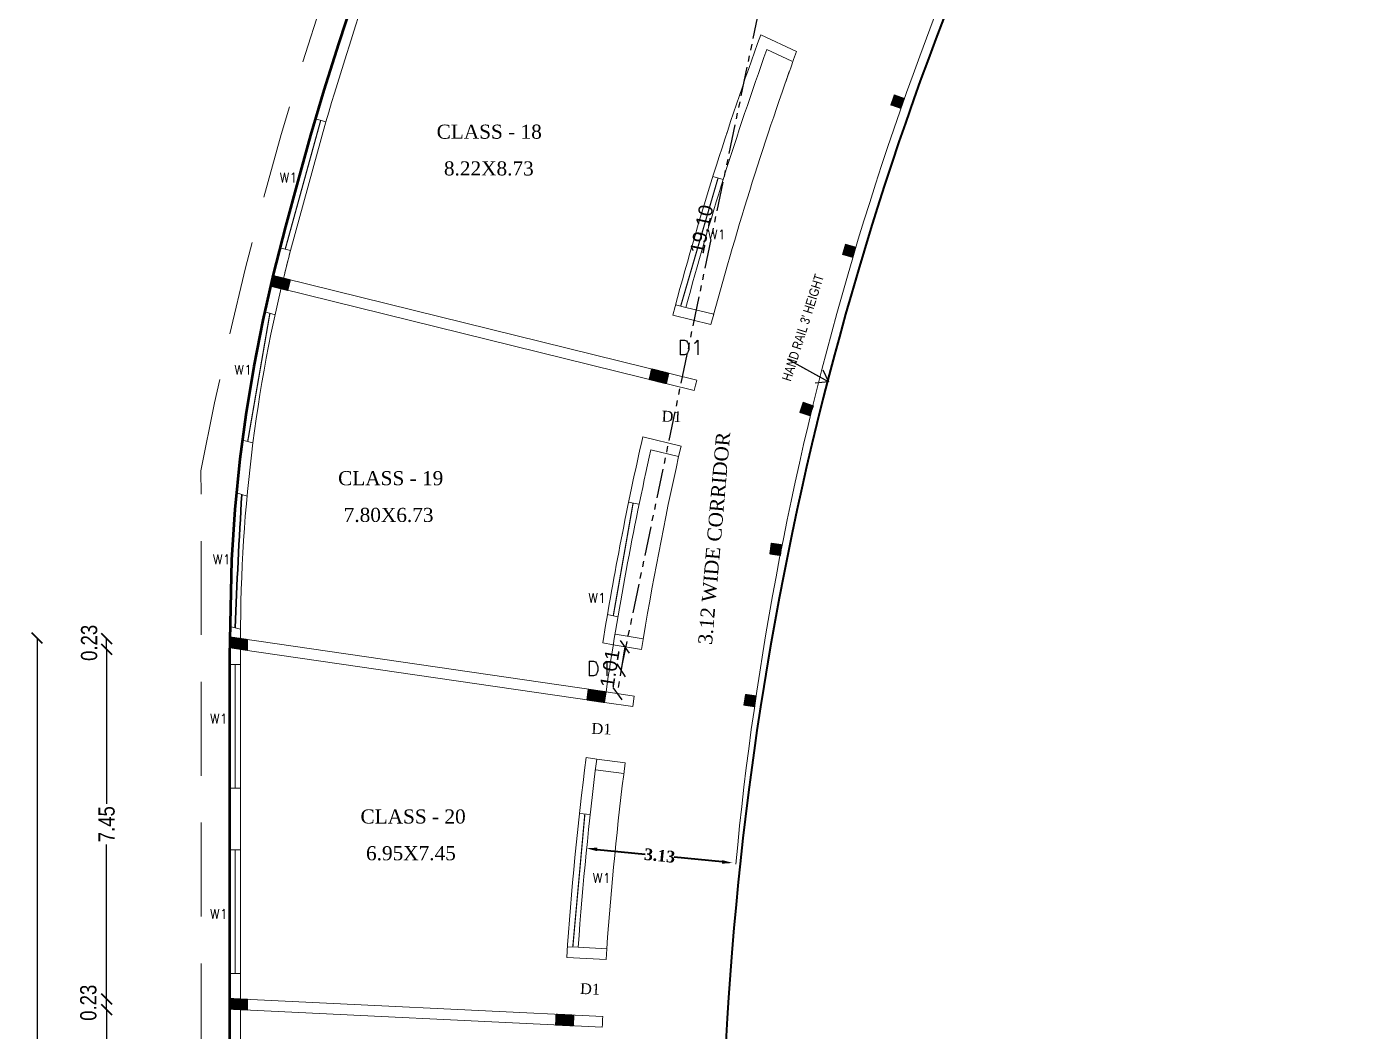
# Model space of a CAD drawing. Header units: metres. Extents: x 43 to 977, y 102 to 459.
# Drawn here: x 652.97 to 681.18, y 173.5 to 194.91 of the extents above; entities that cross this region are included whole.
import ezdxf

# ---------------------------------------------------------------- set-up
doc = ezdxf.new("R2010")
doc.units = ezdxf.units.M
doc.header["$MEASUREMENT"] = 0
doc.header["$PDMODE"] = 3
doc.linetypes.add('HIDDEN', pattern=[0.375, 0.25, -0.125])
doc.linetypes.add('PHANTOM2', pattern=[1.25, 0.625, -0.125, 0.125, -0.125, 0.125, -0.125])
doc.layers.get('0').update_dxf_attribs({"lineweight": 0})
doc.layers.get('Defpoints').update_dxf_attribs({"lineweight": 0})
for name, color, linetype, lineweight in [('BLK_1_FLR_2_ EXIT_WIDTH_ DOOR', 7, 'Continuous', 35), ('BLK_1_FLR_2_BLT_UP_AREA_DEDUCT_EXISTING', 4, 'Continuous', 35), ('Column', 1, 'Continuous', 0), ('DIST_EXIT', 7, 'Continuous', 35), ('fence', 15, 'Continuous', 0), ('FURN', 30, 'Continuous', 0), ('hatch', 7, 'Continuous', 0), ('PATH_WAY', 140, 'Continuous', 35), ('RTEXT', 4, 'Continuous', 0), ('Staircase', 140, 'Continuous', 0), ('TE', 9, 'Continuous', 0), ('TEXT', 130, 'Continuous', 0), ('WALL', 7, 'Continuous', 0), ('WIN', 13, 'Continuous', 0)]:
    doc.layers.add(name, color=color, linetype=linetype, lineweight=lineweight)
doc.layers.add('BLK_1_FLR_2_BLT_UP_AREA_EXISTING', color=10, linetype='Continuous')
doc.styles.add('ARIAL', font='arial.ttf')
doc.styles.add('RTEXT', font='arial.ttf', dxfattribs={"width": 0.8, "height": 8})
doc.styles.get("Standard").update_dxf_attribs({"font": 'romans.shx'})
doc.styles.add('style2', font='romantic.ttf')
doc.styles.add('visa', font='swissc.ttf')
doc.styles.add('working', font='timesbd.ttf', dxfattribs={"height": 0.25})
doc.dimstyles.new('Copy of o3 400', dxfattribs={"dimscale": 0.23, "dimtxt": 0.9, "dimasz": 1, "dimexe": 5, "dimexo": 9, "dimgap": 0.23, "dimtad": 0, "dimlfac": 4, "dimzin": 3, "dimdsep": 46, "dimtxsty": 'visa', "dimblk": 'ARCHTICK', "dimcen": 0.09, "dimse1": 1, "dimse2": 1, "dimclrd": 7, "dimclre": 256, "dimclrt": 7, "dimadec": 0, "dimazin": 0, "dimtfac": 0.23, "dimtofl": 0, "dimtmove": 2, "dimatfit": 1, "dimldrblk": 'ARCHTICK', "dimfxl": 0, "dimtolj": 1, "dimtzin": 0, "dimarcsym": 0})
doc.dimstyles.new('new model', dxfattribs={"dimtxt": 0.25, "dimasz": 0.23, "dimexe": 0.1, "dimexo": 0.1, "dimgap": 0, "dimtad": 0, "dimtoh": 1, "dimzin": 1, "dimdsep": 46, "dimtxsty": 'working', "dimcen": 0.09, "dimse1": 1, "dimse2": 1, "dimclrd": 8, "dimclre": 8, "dimclrt": 3, "dimadec": 1, "dimazin": 0, "dimtfac": 1, "dimtofl": 0, "dimtmove": 0, "dimatfit": 3, "dimfxl": 0, "dimtolj": 1, "dimtzin": 0, "dimlwd": -1, "dimlwe": -1, "dimarcsym": 0})
doc.dimstyles.new('o3', dxfattribs={"dimscale": 0.23, "dimtxt": 0.9, "dimasz": 1, "dimexe": 5, "dimexo": 9, "dimgap": 0.23, "dimtad": 0, "dimzin": 3, "dimdsep": 46, "dimtxsty": 'visa', "dimblk": 'ARCHTICK', "dimcen": 0.09, "dimse1": 1, "dimse2": 1, "dimclrd": 7, "dimclre": 256, "dimclrt": 7, "dimadec": 0, "dimazin": 0, "dimtfac": 0.23, "dimtofl": 0, "dimtmove": 2, "dimatfit": 1, "dimldrblk": 'ARCHTICK', "dimfxl": 0, "dimtolj": 1, "dimtzin": 0, "dimarcsym": 0})
doc.dimstyles.new('OPEN SPACE', dxfattribs={"dimtxt": 0.3, "dimasz": 0.23, "dimexe": 0.1875, "dimexo": 0.0625, "dimgap": 0.09, "dimtad": 3, "dimzin": 0, "dimdsep": 46, "dimtxsty": 'ARIAL', "dimblk": 'OBLIQUE', "dimcen": 0.09, "dimse1": 1, "dimse2": 1, "dimclrd": 6, "dimclre": 6, "dimclrt": 7, "dimadec": 0, "dimazin": 0, "dimtfac": 0.5, "dimtix": 1, "dimtmove": 0, "dimatfit": 3, "dimfxl": 0, "dimtolj": 1, "dimtzin": 0, "dimarcsym": 0})
pattern_1 = [(132.31231151, (-1254.3358836, -5181.383392), (-0.0023475164164, -0.0021369978422), [])]
pattern_2 = [(58.846153846, (16935.7349525, 7236.653692), (0.002716696904, -0.0016423005312), [])]

# ---------------------------------------------------------------- blocks, each defined once
blk = doc.blocks.new('_ArchTick')
at = {"color": 0, "const_width": 0.15}
blk.add_lwpolyline([(-0.5, -0.5), (0.5, 0.5)], dxfattribs=at)
blk = doc.blocks.new('*D334')
at = {"layer": 'Defpoints', "color": 0, "lineweight": 30}
for p in [(654.679, 173.964), (657.531, 173.964), (657.912, 166.51)]:
    blk.add_point(p, dxfattribs=at)
at = {"layer": 'WALL', "color": 7, "lineweight": -2}
for p, q in [((654.679, 173.964), (654.679, 170.667)), ((654.679, 166.51), (654.679, 169.806))]:
    blk.add_line(p, q, dxfattribs=at)
at = {"layer": 'WALL', "color": 7, "lineweight": -2, "xscale": 0.23, "yscale": 0.23, "zscale": 0.23}
for p, rotation in [((654.679, 173.964), 90), ((654.679, 166.51), 270)]:
    blk.add_blockref('_ArchTick', p, dxfattribs=dict(at, rotation=rotation))
at = {"layer": 'WALL', "color": 7, "insert": (654.679, 170.237), "char_height": 0.345, "attachment_point": 5, "rotation": 90, "style": 'visa'}
blk.add_mtext('\\A1;7.45', dxfattribs=at)
blk = doc.blocks.new('*D335')
at = {"layer": 'Defpoints', "color": 0, "lineweight": 30}
for p in [(654.679, 174.193), (657.531, 174.193), (657.531, 173.964)]:
    blk.add_point(p, dxfattribs=at)
at = {"layer": 'WALL', "color": 7, "lineweight": -2}
blk.add_line((654.679, 173.964), (654.679, 174.193), dxfattribs=at)
at = {"layer": 'WALL', "color": 7, "lineweight": -2, "xscale": 0.23, "yscale": 0.23, "zscale": 0.23}
for p, rotation in [((654.679, 174.193), 90), ((654.679, 173.964), 270)]:
    blk.add_blockref('_ArchTick', p, dxfattribs=dict(at, rotation=rotation))
at = {"layer": 'WALL', "color": 7, "insert": (654.29, 174.113), "char_height": 0.345, "attachment_point": 5, "rotation": 90, "style": 'visa'}
blk.add_mtext('\\A1;0.23', dxfattribs=at)
blk = doc.blocks.new('*D336')
at = {"layer": 'Defpoints', "color": 0, "lineweight": 30}
for p in [(654.679, 181.642), (657.531, 181.642), (657.531, 174.193)]:
    blk.add_point(p, dxfattribs=at)
at = {"layer": 'WALL', "color": 7, "lineweight": -2}
for p, q in [((654.679, 181.642), (654.679, 178.348)), ((654.679, 174.193), (654.679, 177.487))]:
    blk.add_line(p, q, dxfattribs=at)
at = {"layer": 'WALL', "color": 7, "lineweight": -2, "xscale": 0.23, "yscale": 0.23, "zscale": 0.23}
for p, rotation in [((654.679, 181.642), 90), ((654.679, 174.193), 270)]:
    blk.add_blockref('_ArchTick', p, dxfattribs=dict(at, rotation=rotation))
at = {"layer": 'WALL', "color": 7, "insert": (654.679, 177.917), "char_height": 0.345, "attachment_point": 5, "rotation": 90, "style": 'visa'}
blk.add_mtext('\\A1;7.45', dxfattribs=at)
blk = doc.blocks.new('*D337')
at = {"layer": 'Defpoints', "color": 0, "lineweight": 30}
for p in [(654.679, 181.872), (657.531, 181.872), (657.531, 181.642)]:
    blk.add_point(p, dxfattribs=at)
at = {"layer": 'WALL', "color": 7, "lineweight": -2}
blk.add_line((654.679, 181.642), (654.679, 181.872), dxfattribs=at)
at = {"layer": 'WALL', "color": 7, "lineweight": -2, "xscale": 0.23, "yscale": 0.23, "zscale": 0.23}
for p, rotation in [((654.679, 181.872), 90), ((654.679, 181.642), 270)]:
    blk.add_blockref('_ArchTick', p, dxfattribs=dict(at, rotation=rotation))
at = {"layer": 'WALL', "color": 7, "insert": (654.307, 181.78), "char_height": 0.345, "attachment_point": 5, "rotation": 90, "style": 'visa'}
blk.add_mtext('\\A1;0.23', dxfattribs=at)
blk = doc.blocks.new('*D338')
at = {"layer": 'Defpoints', "color": 0, "lineweight": 30}
for p in [(657.526, 181.883), (653.197, 143.559), (657.531, 143.559)]:
    blk.add_point(p, dxfattribs=at)
at = {"layer": 'WALL', "color": 7, "lineweight": -2}
for p, q in [((653.197, 181.883), (653.197, 163.268)), ((653.197, 143.559), (653.197, 162.174))]:
    blk.add_line(p, q, dxfattribs=at)
at = {"layer": 'WALL', "color": 7, "lineweight": -2, "xscale": 0.23, "yscale": 0.23, "zscale": 0.23}
for p, rotation in [((653.197, 181.883), 90), ((653.197, 143.559), 270)]:
    blk.add_blockref('_ArchTick', p, dxfattribs=dict(at, rotation=rotation))
at = {"layer": 'WALL', "color": 7, "insert": (653.197, 162.721), "char_height": 0.345, "attachment_point": 5, "rotation": 90, "style": 'visa'}
blk.add_mtext('\\A1;38.32', dxfattribs=at)
blk = doc.blocks.new('*D759')
at = {"layer": 'Defpoints', "color": 0, "lineweight": 30}
for p in [(664.891, 177.301), (668.01, 176.989), (668.02, 177.091)]:
    blk.add_point(p, dxfattribs=at)
at = {"layer": 'PATH_WAY', "color": 4}
for p, q in [((665.13, 177.38), (666.152, 177.278)), ((667.791, 177.114), (666.769, 177.216))]:
    blk.add_line(p, q, dxfattribs=at)
at = {"layer": 'PATH_WAY', "color": 4, "lineweight": 30}
for points in [[(665.134, 177.418), (665.126, 177.342), (664.901, 177.403)], [(667.795, 177.152), (667.787, 177.076), (668.02, 177.091)]]:
    blk.add_solid(points, dxfattribs=at)
at = {"layer": 'PATH_WAY', "color": 4, "lineweight": 35, "insert": (666.46, 177.247), "char_height": 0.25, "attachment_point": 5, "rotation": 354.2853, "style": 'working'}
blk.add_mtext('\\A1;3.13', dxfattribs=at)
blk = doc.blocks.new('_Oblique')
at = {"color": 0, "linetype": 'ByBlock', "lineweight": -2}
blk.add_line((-0.5, -0.5), (0.5, 0.5), dxfattribs=at)
blk = doc.blocks.new('*D760')
at = {"layer": 'BLK_1_FLR_2_ EXIT_WIDTH_ DOOR', "color": 2, "linetype": 'PHANTOM2', "lineweight": -2}
blk.add_line((665.72, 181.696), (665.558, 180.696), dxfattribs=at)
at = {"layer": 'Defpoints', "color": 0, "lineweight": 80}
for p in [(665.476, 181.735), (665.313, 180.736), (665.558, 180.696)]:
    blk.add_point(p, dxfattribs=at)
at = {"layer": 'BLK_1_FLR_2_ EXIT_WIDTH_ DOOR', "color": 2, "lineweight": -2, "xscale": 0.23, "yscale": 0.23, "zscale": 0.23}
for p, rotation in [((665.72, 181.696), 80.7908154875387), ((665.558, 180.696), 260.7908154875387)]:
    blk.add_blockref('_Oblique', p, dxfattribs=dict(at, rotation=rotation))
at = {"layer": 'BLK_1_FLR_2_ EXIT_WIDTH_ DOOR', "color": 2, "lineweight": 35, "insert": (665.399, 181.235), "char_height": 0.3, "attachment_point": 5, "rotation": 80.7908, "style": 'ARIAL'}
blk.add_mtext('\\A1;1.01', dxfattribs=at)
blk = doc.blocks.new('*D761')
at = {"layer": 'Defpoints', "color": 0, "lineweight": 80}
for p in [(669.549, 199.889), (669.549, 199.889), (665.639, 181.196)]:
    blk.add_point(p, dxfattribs=at)
at = {"layer": 'DIST_EXIT', "color": 7, "linetype": 'PHANTOM2', "lineweight": -2}
blk.add_line((665.639, 181.196), (669.549, 199.889), dxfattribs=at)
at = {"layer": 'DIST_EXIT', "color": 7, "lineweight": -2, "xscale": 0.23, "yscale": 0.23, "zscale": 0.23}
for p, rotation in [((669.549, 199.889), 78.18450841955804), ((665.639, 181.196), 258.184508419558)]:
    blk.add_blockref('_Oblique', p, dxfattribs=dict(at, rotation=rotation))
at = {"layer": 'DIST_EXIT', "color": 7, "lineweight": 35, "insert": (667.356, 190.592), "char_height": 0.3, "attachment_point": 5, "rotation": 78.1845, "style": 'ARIAL'}
blk.add_mtext('\\A1;19.10', dxfattribs=at)

msp = doc.modelspace()

# ---------------------------------------------------------------- hatches: boundary and pattern name
at = {"layer": 'hatch'}
h = msp.add_hatch(dxfattribs=at)
h.set_pattern_fill('ANSI31', color=256, scale=0.025396, angle=70.615645, style=0)
h.set_pattern_definition([(115.615644957, (-2704.972232, -4384.7437874), (-0.002862512998, -0.001372447609), [])])
h.paths.add_polyline_path([(671.46015, 193.45517), (671.38429, 193.23956), (671.5999, 193.1637), (671.67576, 193.37931)])
h = msp.add_hatch(dxfattribs=at)
h.set_pattern_fill('ANSI31', color=256, scale=0.025396, angle=73.428792, style=0)
h.set_pattern_definition([(118.428792364, (-2477.2481742, -4548.1193218), (-0.002791705087, -0.001511282836), [])])
h.paths.add_polyline_path([(670.42203, 190.27425), (670.35684, 190.05517), (670.57592, 189.98998), (670.64111, 190.20906)])
h = msp.add_hatch(dxfattribs=at)
h.set_pattern_fill('ANSI31', color=256, scale=0.025396, angle=76.153846, style=0)
h.set_pattern_definition([(121.153846154, (-2260.459381, -4693.118794), (-0.002716696904, -0.0016423005312), [])])
h.paths.add_polyline_path([(658.22489, 189.60339), (658.17019, 189.38147), (658.54006, 189.2903), (658.59476, 189.51222)])
h = msp.add_hatch(dxfattribs=at)
h.set_pattern_fill('ANSI31', color=256, scale=0.025396, angle=76.153846, style=0)
h.set_pattern_definition([(121.153846154, (-2252.3961348, -4695.1065407), (-0.002716696904, -0.0016423005312), [])])
h.paths.add_polyline_path([(666.28813, 187.61564), (666.23344, 187.39372), (666.60331, 187.30255), (666.65801, 187.52448)])
h = msp.add_hatch(dxfattribs=at)
h.set_pattern_fill('ANSI31', color=256, scale=0.025396, angle=76.153846, style=0)
h.set_pattern_definition([(121.153846154, (-2252.3961348, -4695.1065407), (-0.002716696904, -0.0016423005312), [])])
h.paths.add_polyline_path([(666.28813, 187.61564), (666.23344, 187.39372), (666.60331, 187.30255), (666.65801, 187.52448)])
h = msp.add_hatch(dxfattribs=at)
h.set_pattern_fill('ANSI31', color=256, scale=0.025396, angle=71.213539, style=0)
h.set_pattern_definition([(116.21353929, (-2658.95678, -4426.277634), (-0.002848035605, -0.0014022433083), [])])
h.paths.add_polyline_path([(669.5181, 186.90525), (669.44449, 186.68886), (669.66088, 186.61525), (669.73449, 186.83164)])
h = msp.add_hatch(dxfattribs=at)
h.set_pattern_fill('ANSI31', color=256, scale=0.025396, angle=81.692308, style=0)
h.set_pattern_definition([(126.69230769, (-1765.120238, -4957.6974298), (-0.0025455095069, -0.0018968327426), [])])
h.paths.add_polyline_path([(668.83866, 183.90207), (668.80564, 183.6759), (669.0318, 183.64288), (669.06483, 183.86904)])
h = msp.add_hatch(dxfattribs=at)
h.set_pattern_fill('ANSI31', color=256, scale=0.025396, angle=76.153846, style=0)
h.set_pattern_definition(pattern_2)
h.paths.add_polyline_path([(657.30215, 181.90761), (657.30215, 181.67662), (657.6831, 181.621), (657.6831, 181.85199)])
h = msp.add_hatch(dxfattribs=at)
h.set_pattern_fill('ANSI31', color=256, scale=0.025396, angle=81.692308, style=0)
h.set_pattern_definition([(126.69230769, (-1768.867406, -4960.8305768), (-0.0025455095069, -0.0018968327426), [])])
h.paths.add_polyline_path([(664.94072, 180.79094), (664.90769, 180.56477), (665.28464, 180.50973), (665.31766, 180.7359)])
h = msp.add_hatch(dxfattribs=at)
h.set_pattern_fill('ANSI31', color=256, scale=0.025396, angle=81.692308, style=0)
h.set_pattern_definition([(126.69230769, (-1768.867406, -4960.8305768), (-0.0025455095069, -0.0018968327426), [])])
h.paths.add_polyline_path([(664.94072, 180.79094), (664.90769, 180.56477), (665.28464, 180.50973), (665.31766, 180.7359)])
h = msp.add_hatch(dxfattribs=at)
h.set_pattern_fill('ANSI31', color=256, scale=0.025396, angle=81.692308, style=0)
h.set_pattern_definition([(126.69230769, (-1765.66993, -4960.9182685), (-0.0025455095069, -0.0018968327426), [])])
h.paths.add_polyline_path([(668.28897, 180.68123), (668.25595, 180.45506), (668.48211, 180.42204), (668.51514, 180.6482)])
h = msp.add_hatch(dxfattribs=at)
h.set_pattern_fill('ANSI31', color=256, scale=0.025396, angle=76.153846, style=0)
h.set_pattern_definition(pattern_2)
h.paths.add_polyline_path([(657.30215, 174.20461), (657.68268, 174.1862), (657.68268, 173.95791), (657.30215, 173.97578)])
h = msp.add_hatch(dxfattribs=at)
h.set_pattern_fill('ANSI31', color=256, scale=0.025396, angle=87.312312, style=0)
h.set_pattern_definition(pattern_1)
h.paths.add_polyline_path([(664.25273, 173.86744), (664.24202, 173.63913), (664.62254, 173.62127), (664.63326, 173.84958)])
h = msp.add_hatch(dxfattribs=at)
h.set_pattern_fill('ANSI31', color=256, scale=0.025396, angle=87.312312, style=0)
h.set_pattern_definition(pattern_1)
h.paths.add_polyline_path([(664.25273, 173.86744), (664.24202, 173.63913), (664.62254, 173.62127), (664.63326, 173.84958)])

# ---------------------------------------------------------------- linework, layer by layer
at = {"layer": 'BLK_1_FLR_2_BLT_UP_AREA_DEDUCT_EXISTING', "color": 26, "lineweight": 35}
msp.add_lwpolyline([(672.50612, 195.07807), (672.34223, 194.64653), (672.18474, 194.22369), (672.01273, 193.75229), (671.87712, 193.37322), (671.69519, 192.85374), (671.55811, 192.45359), (671.39846, 191.97752), (671.25239, 191.53194), (671.09625, 191.04431), (670.95965, 190.60752), (670.81495, 190.13376), (670.69458, 189.73043), (670.54583, 189.21953), (670.42196, 188.7829), (670.28894, 188.3018), (670.18572, 187.91914), (670.04433, 187.38071), (669.94642, 186.99747), (669.81204, 186.45645), (669.70553, 186.01428), (669.5921, 185.52916), (669.48908, 185.07472), (669.38457, 184.59902), (669.28436, 184.12767), (669.18947, 183.66619), (669.10348, 183.23399), (669.00685, 182.73084), (668.90669, 182.18745), (668.83673, 181.79314), (668.76474, 181.3733), (668.67914, 180.85325), (668.61046, 180.41752), (668.53412, 179.91133), (668.47265, 179.48458), (668.40169, 178.96757), (668.35384, 178.60202), (668.28186, 178.02212), (668.23506, 177.62245), (668.17468, 177.07516), (668.1338, 176.6807), (668.08014, 176.12685), (668.04251, 175.70864), (667.99827, 175.17736), (667.96943, 174.80208), (667.92909, 174.22686), (667.90129, 173.78542), (667.8726, 173.27552)], dxfattribs=at)
at = {"layer": 'BLK_1_FLR_2_BLT_UP_AREA_EXISTING', "color": 26, "lineweight": 50}
msp.add_lwpolyline([(728.17531, 143.55723), (657.30425, 143.55723), (657.30425, 181.4975), (657.34578, 183.55166), (657.41765, 184.62272), (657.52629, 185.70359), (657.65125, 186.64845), (657.81855, 187.67173), (658.01047, 188.65213), (658.23086, 189.62987), (658.49493, 190.65045), (658.76088, 191.61383), (659.03194, 192.59572), (659.31099, 193.55288), (659.62897, 194.54406), (659.94196, 195.5197)], dxfattribs=at)
at = {"layer": 'Column'}
msp.add_line((664.98092, 178.12366), (664.7534, 178.14573), dxfattribs=at)
for points in [[(671.38429, 193.23956), (671.46015, 193.45517), (671.67576, 193.37931), (671.5999, 193.1637)], [(670.35684, 190.05517), (670.42203, 190.27425), (670.64111, 190.20906), (670.57592, 189.98998)], [(658.17019, 189.38147), (658.22489, 189.60339), (658.59476, 189.51222), (658.54006, 189.2903)], [(666.23344, 187.39372), (666.28813, 187.61564), (666.65801, 187.52448), (666.60331, 187.30255)], [(666.23344, 187.39372), (666.28813, 187.61564), (666.65801, 187.52448), (666.60331, 187.30255)], [(669.44449, 186.68886), (669.5181, 186.90525), (669.73449, 186.83164), (669.66088, 186.61525)], [(668.80564, 183.6759), (668.83866, 183.90207), (669.06483, 183.86904), (669.0318, 183.64288)], [(657.30215, 181.67662), (657.30215, 181.90761), (657.6831, 181.85199), (657.6831, 181.621)], [(664.90769, 180.56477), (664.94072, 180.79094), (665.31766, 180.7359), (665.28464, 180.50973)], [(664.90769, 180.56477), (664.94072, 180.79094), (665.31766, 180.7359), (665.28464, 180.50973)], [(668.25595, 180.45506), (668.28897, 180.68123), (668.51514, 180.6482), (668.48211, 180.42204)], [(657.30215, 173.97578), (657.30215, 174.20461), (657.68268, 174.18674), (657.68268, 173.95791)], [(664.24202, 173.63913), (664.25273, 173.86744), (664.63326, 173.84958), (664.62254, 173.62127)], [(664.24202, 173.63913), (664.25273, 173.86744), (664.63326, 173.84958), (664.62254, 173.62127)]]:
    msp.add_lwpolyline(points, close=True, dxfattribs=at)
at = {"layer": 'fence', "linetype": 'HIDDEN', "ltscale": 8}
msp.add_line((656.69265, 142.94979), (656.68896, 185.44291), dxfattribs=at)
msp.add_arc((736.16496, 170.27518), 80.9104, 135.9220173, 169.1952229, dxfattribs=at)
at = {"layer": 'FURN'}
for start, end in [(167.4142415, 170.7908155), (172.7590733, 175.9703739)]:
    msp.add_arc((736.16496, 170.27518), 71.00589, start, end, dxfattribs=at)
at = {"layer": 'Staircase'}
msp.add_arc((735.74385, 170.71588), 67.95835, 152.4174914, 174.6404746, dxfattribs=at)
at = {"layer": 'WALL'}
for p, q in [((669.37559, 194.37947), (668.6126, 194.73401)), ((669.27927, 194.17219), (668.74296, 194.4214)), ((669.14641, 193.73476), (669.22228, 193.95037)), ((659.34939, 192.87933), (659.12982, 192.94485)), ((667.89132, 192.6418), (667.88697, 192.64333)), ((667.81497, 191.6538), (667.59593, 191.71917)), ((658.59577, 190.13972), (658.37075, 190.19519)), ((667.19511, 187.15702), (658.39211, 189.32677)), ((667.19511, 187.15702), (658.39211, 189.32677)), ((667.2498, 187.37895), (658.44681, 189.54869)), ((667.2498, 187.37895), (658.44681, 189.54869)), ((658.26648, 188.7681), (658.0469, 188.83363)), ((667.5536, 188.55957), (666.73974, 188.76017)), ((667.02089, 188.92628), (666.79586, 188.98174)), ((667.61283, 188.78038), (667.02089, 188.92628)), ((667.61283, 188.78038), (667.5536, 188.55957)), ((657.79641, 186.04249), (657.57139, 186.09795)), ((666.05135, 185.94803), (666.04688, 185.94913)), ((666.05135, 185.94803), (666.04688, 185.94913)), ((666.91544, 185.97046), (666.10158, 186.17105)), ((666.86527, 185.74742), (666.27333, 185.89332)), ((666.86527, 185.74742), (666.91544, 185.97046)), ((657.67006, 184.90808), (657.44675, 184.97472)), ((666.02029, 184.73465), (665.79598, 184.77856)), ((665.57278, 182.33795), (665.34841, 182.38187)), ((657.53112, 182.06989), (657.30287, 182.12614)), ((657.30215, 165.67166), (657.30215, 181.91292)), ((665.09149, 180.76892), (657.53074, 181.87295)), ((665.47263, 181.73647), (665.24821, 181.78041)), ((665.05847, 180.54275), (657.53072, 181.64197)), ((657.53072, 165.67166), (657.53072, 181.64197)), ((657.30215, 181.32109), (657.53072, 181.32109)), ((665.92077, 180.64783), (665.31766, 180.7359)), ((665.92077, 180.64783), (665.31766, 180.7359)), ((665.92077, 180.64783), (665.88775, 180.42166)), ((665.92077, 180.64783), (665.88775, 180.42166)), ((665.88775, 180.42166), (665.28464, 180.50973)), ((665.88775, 180.42166), (665.28464, 180.50973)), ((665.12069, 179.30172), (664.89449, 179.33476)), ((657.53072, 178.68719), (657.30215, 178.68719)), ((657.30215, 177.37198), (657.53072, 177.37198)), ((664.72566, 175.29439), (664.49417, 175.30558)), ((665.3346, 175.26493), (664.72566, 175.29439)), ((665.3346, 175.26493), (665.32356, 175.03663)), ((665.3189, 175.03686), (664.48166, 175.07735)), ((657.53072, 174.73807), (657.30215, 174.73807)), ((665.2476, 173.81986), (657.30215, 174.20418)), ((657.68265, 174.1862), (657.53086, 174.19355)), ((657.53093, 174.09044), (657.53093, 174.09259)), ((657.54164, 174.0895), (657.54164, 174.09164)), ((665.23655, 173.59157), (657.30215, 173.97535))]:
    msp.add_line(p, q, dxfattribs=at)
at = {"layer": 'WALL', "color": 7}
msp.add_lwpolyline([(699.24823, 207.87336), (699.24823, 212.91923), (702.49948, 212.91924, -0.20084578), (716.58357, 159.02397), (716.58357, 159.02397), (716.58357, 159.02397), (713.74974, 159.01271), (668.55026, 159.02557, -0.20299324), (682.47834, 212.91924), (685.53096, 212.91924), (685.53096, 207.89157), (699.24823, 207.87336), (699.24823, 212.91923), (702.49948, 212.91924)], format="xyb", dxfattribs=at)
at = {"layer": 'WALL'}
for centre, radius, start, end in [((736.16496, 170.27518), 80.3009, 158.5309738, 163.6020621), ((736.16496, 170.27518), 80.07233, 158.7047093, 163.6026828), ((736.16496, 170.27518), 71.84397, 160.0960887, 165.0904748), ((736.16496, 170.27518), 71.6154, 160.2957472, 164.9041796), ((736.16496, 170.27518), 71.00589, 160.155484, 164.9041796), ((689.86126, 181.90963), 32.55911, 165.258761, 180.0058), ((689.86126, 181.90963), 32.33054, 165.258761, 180.064994), ((736.16496, 170.27518), 80.07233, 165.6359301, 166.072071), ((736.16496, 170.27518), 71.00589, 166.0616295, 166.2460628), ((736.16496, 170.27518), 71.00589, 166.0616295, 166.2460628), ((736.16496, 170.27518), 71.84397, 167.2172175, 170.7848713), ((736.16496, 170.27518), 71.6154, 167.4035127, 171.6008759), ((736.16496, 170.27518), 71.84397, 172.755679, 176.1673979), ((736.16496, 170.27518), 71.6154, 172.7590733, 175.9811027), ((736.16496, 170.27518), 71.00589, 177.1385526, 177.3229859), ((736.16496, 170.27518), 71.00589, 177.1385526, 177.3229859)]:
    msp.add_arc(centre, radius, start, end, dxfattribs=at)
at = {"layer": 'WIN', "color": 7}
for p, q in [((659.12982, 192.94485), (658.37075, 190.19519)), ((658.59577, 190.13972), (659.34939, 192.87933)), ((665.66424, 184.10564), (665.65925, 184.07738)), ((665.88379, 184.03469), (665.88846, 184.0613)), ((657.30215, 181.32109), (657.30215, 178.68719)), ((657.53072, 181.32109), (657.53072, 178.68719)), ((657.30215, 177.37198), (657.30215, 174.73807)), ((657.53072, 177.37198), (657.53072, 174.73807))]:
    msp.add_line(p, q, dxfattribs=at)
at = {"layer": 'WIN', "color": 7, "lineweight": 9}
for p, q in [((665.50921, 181.96209), (666.11086, 181.86455)), ((665.47263, 181.73647), (666.07429, 181.63893)), ((665.12069, 179.30172), (665.72534, 179.2249)), ((665.09188, 179.07498), (665.69653, 178.99816))]:
    msp.add_line(p, q, dxfattribs=at)
at = {"layer": 'WIN', "color": 5, "lineweight": 9}
msp.add_line((657.30215, 181.90633), (657.30215, 181.67662), dxfattribs=at)
at = {"layer": 'WIN', "const_width": 0.0254}
for points in [[(658.48326, 190.16746), (659.2396, 192.91209)], [(666.90838, 188.95401), (667.70545, 191.68648)], [(657.6839, 186.07022), (658.15669, 188.80086)], [(665.47244, 182.35759), (665.89493, 184.75919)], [(657.41644, 181.32109), (657.41644, 178.68719)], [(664.60992, 175.29998), (664.86716, 178.13469)], [(657.41644, 177.37198), (657.41644, 174.73807)]]:
    msp.add_lwpolyline(points, dxfattribs=at)
at = {"layer": 'WIN', "lineweight": 30}
msp.add_arc((782.7544, 177.2898), 125.4296, 176.5026058, 177.8030885, dxfattribs=at)

# ---------------------------------------------------------------- texts
at = {"layer": 'RTEXT', "style": 'RTEXT', "width": 0.8}
msp.add_text("HAND RAIL 3' HEIGHT", height=0.2031694, rotation=72.519676, dxfattribs=at).set_placement((669.25306, 187.33769))
at = {"layer": 'TEXT', "color": 4, "style": 'style2'}
for s, p in [('CLASS - 18', (661.70894, 192.5209)), ('8.22X8.73', (661.86425, 191.73831)), ('CLASS - 19', (659.60971, 185.13892)), ('7.80X6.73', (659.72959, 184.35633)), ('CLASS - 20', (660.08719, 177.93154)), ('6.95X7.45', (660.20463, 177.14895))]:
    msp.add_text(s, height=0.3, dxfattribs=at).set_placement(p)
for p in [(666.49955, 186.4977), (665.00439, 179.84267), (664.76133, 174.30036)]:
    msp.add_text('D1', height=0.23, rotation=357.807084, dxfattribs=at).set_placement(p)
at = {"layer": 'TEXT', "color": 4, "insert": (667.27618, 181.75861), "char_height": 0.3, "width": 13.116707, "attachment_point": 1, "rotation": 85.065878, "style": 'style2'}
msp.add_mtext('3.12 WIDE CORRIDOR', dxfattribs=at)
at = {"layer": 'WALL'}
for s, height, p in [('W1', 0.203169, (658.36232, 191.59146)), ('W1', 0.203169, (667.48592, 190.37801)), ('D1', 0.313036, (666.84105, 187.91366)), ('W1', 0.203169, (657.39788, 187.49422)), ('W1', 0.203169, (656.94075, 183.45623)), ('W1', 0.203169, (664.93865, 182.63466)), ('D1', 0.313036, (664.90245, 181.0747)), ('W1', 0.203169, (656.87931, 180.06261)), ('W1', 0.203169, (665.03534, 176.66721)), ('W1', 0.203169, (656.87931, 175.90393))]:
    msp.add_text(s, height=height, dxfattribs=at).set_placement(p)

# ---------------------------------------------------------------- dimensions: what is measured, and where the dimension line sits
at = {"layer": 'BLK_1_FLR_2_ EXIT_WIDTH_ DOOR', "color": 2, "lineweight": 35}
dim = msp.add_aligned_dim(p1=(665.47553, 181.73533), p2=(665.3135, 180.7359), distance=0.24735, dimstyle='OPEN SPACE', override={"dimpost": '\\X', "dimclrd": 2, "dimclrt": 2, "dimfxl": 0, "dimarcsym": 2}, dxfattribs=at)
dim.commit()
dim.dimension.update_dxf_attribs({"geometry": '*D760', "text_midpoint": (665.39864, 181.23494)})
at = {"layer": 'DIST_EXIT', "color": 7, "lineweight": 35}
dim = msp.add_aligned_dim(p1=(665.63868, 181.19603), p2=(669.54919, 199.88934), distance=0, dimstyle='OPEN SPACE', override={"dimpost": '\\X', "dimclrd": 7, "dimfxl": 0, "dimarcsym": 2}, dxfattribs=at)
dim.commit()
dim.dimension.update_dxf_attribs({"geometry": '*D761', "text_midpoint": (667.35591, 190.59248)})
at = {"layer": 'PATH_WAY', "color": 4, "lineweight": 35}
dim = msp.add_aligned_dim(p1=(664.89084, 177.30083), p2=(668.00955, 176.98873), distance=0.10292, dimstyle='new model', override={"dimpost": '\\X', "dimclrd": 4, "dimclrt": 4}, dxfattribs=at)
dim.commit()
dim.dimension.update_dxf_attribs({"geometry": '*D759', "text_midpoint": (666.46044, 177.24719)})
at = {"layer": 'WALL'}
for base, p1, p2, picture, middle in [((654.67945, 181.87234), (657.53072, 181.64197), (657.53074, 181.87234), '*D337', (654.30732, 181.77955)), ((654.67945, 174.19293), (657.53072, 173.96409), (657.53072, 174.19293), '*D335', (654.28997, 174.11281))]:
    dim = msp.add_linear_dim(base=base, p1=p1, p2=p2, angle=90, dimstyle='o3', override={"dimtxt": 1.5, "dimpost": '\\X'}, dxfattribs=at)
    dim.commit()
    dim.dimension.update_dxf_attribs({"geometry": picture, "text_midpoint": middle, "dimtype": 160})
for base, p1, p2, picture, middle in [((653.19733, 143.5593), (657.52559, 181.88312), (657.53072, 143.5593), '*D338', (653.19733, 162.72121)), ((654.67945, 181.64197), (657.53072, 174.19293), (657.53072, 181.64197), '*D336', (654.67945, 177.91745)), ((654.67945, 173.96409), (657.91166, 166.50973), (657.53072, 173.96409), '*D334', (654.67945, 170.23691))]:
    dim = msp.add_linear_dim(base=base, p1=p1, p2=p2, angle=90, dimstyle='o3', override={"dimtxt": 1.5, "dimpost": '\\X'}, dxfattribs=at)
    dim.commit()
    dim.dimension.update_dxf_attribs({"geometry": picture, "text_midpoint": middle})

# ---------------------------------------------------------------- leaders
at = {"layer": 'TE', "color": 22, "ltscale": 20}
msp.add_leader([(670.05677, 187.34133), (669.46917, 187.66536)], dimstyle='Copy of o3 400', override={"dimtxt": 1, "dimldrblk": 'Open90'}, dxfattribs=at)

doc.saveas('drawing.dxf')
